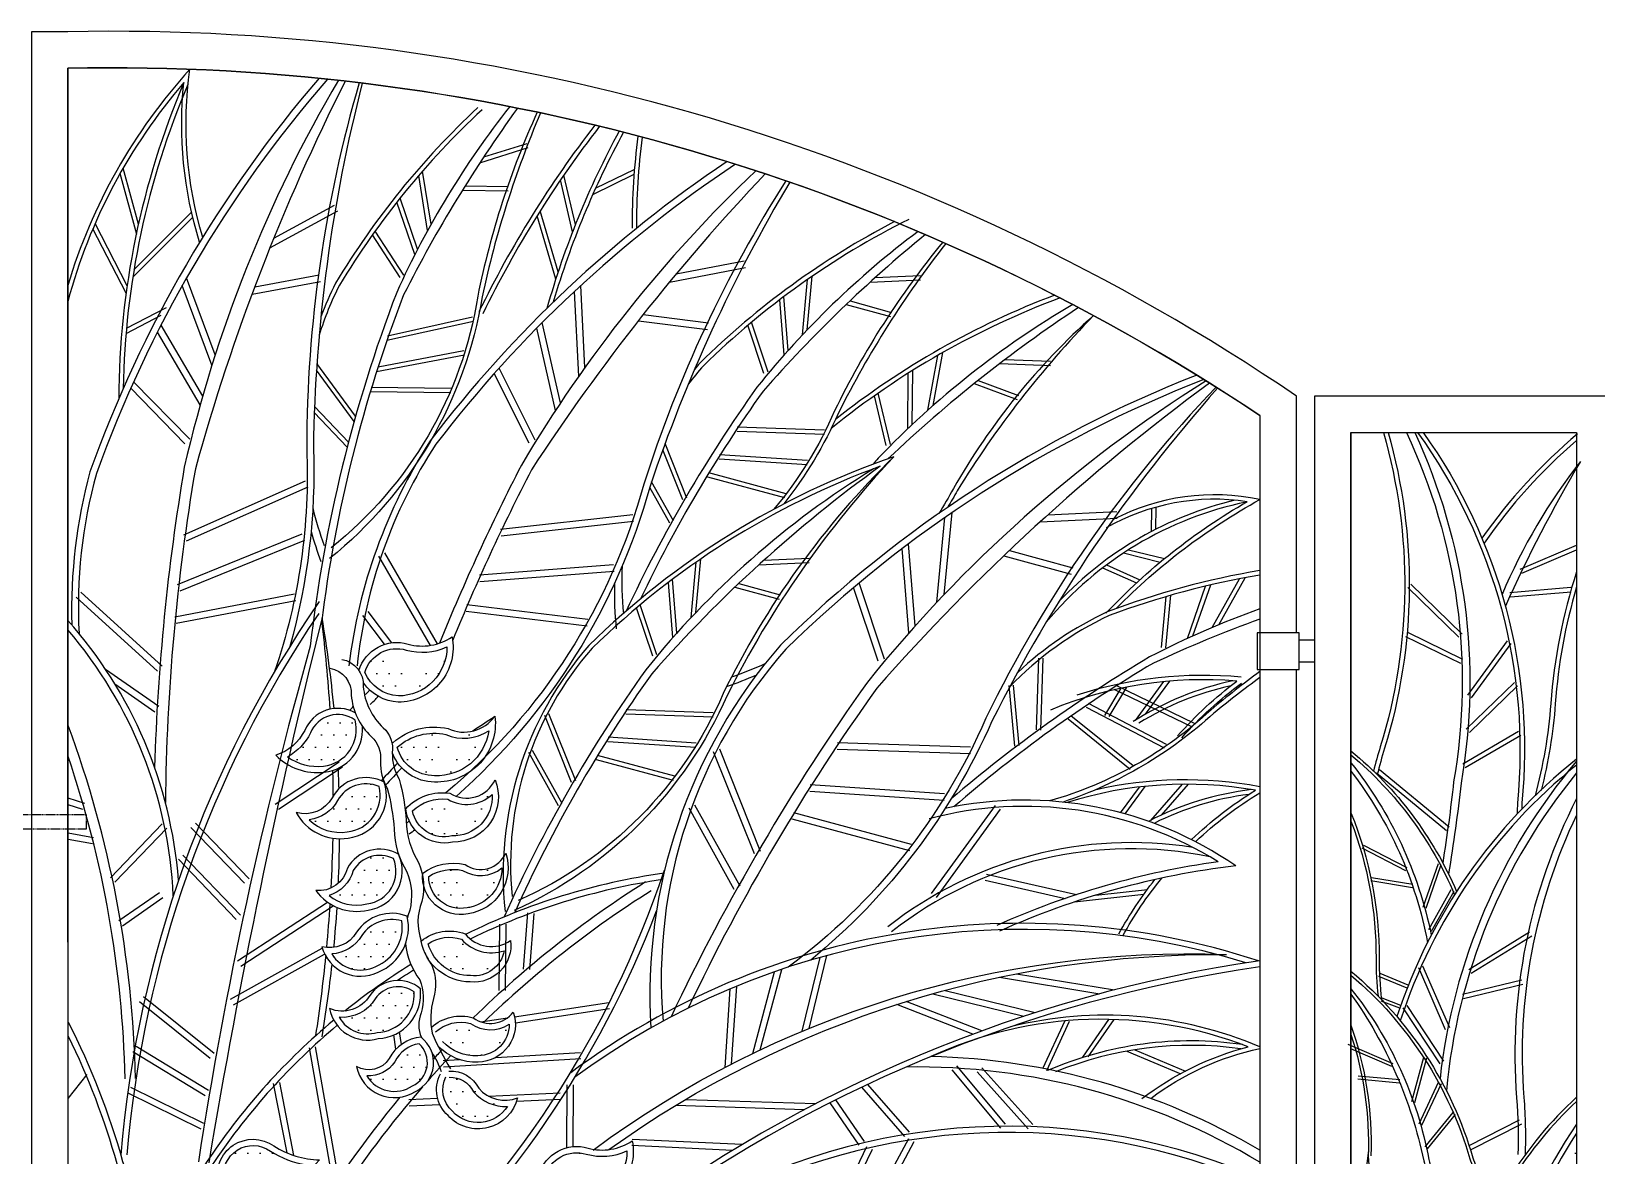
# Model space of a CAD drawing. Extents: x -6708 to 51378, y -17661 to 34250.
# Drawn here: x 29622 to 31771, y -3480 to -1937 of the extents above; entities that cross this region are included whole.
import ezdxf

# ---------------------------------------------------------------- set-up
doc = ezdxf.new("R2010")
doc.units = 0
doc.header["$LTSCALE"] = 5
doc.header["$MEASUREMENT"] = 0
doc.linetypes.add('HIDDEN', pattern=[0.375, 0.25, -0.125])
for name, color, linetype in [('0-BCA', 33, 'CONTINUOUS'), ('0-TEXT', 7, 'CONTINUOUS'), ('1', 1, 'CONTINUOUS'), ('GRILLES', 1, 'CONTINUOUS'), ('LEAF', 2, 'CONTINUOUS'), ('MET', 2, 'CONTINUOUS')]:
    doc.layers.add(name, color=color, linetype=linetype)

msp = doc.modelspace()

# ---------------------------------------------------------------- hatches: boundary and pattern name
at = {"layer": 'LEAF'}
h = msp.add_hatch(dxfattribs=at)
h.set_pattern_fill('DOTS', color=2, scale=270, style=0)
edge = h.paths.add_edge_path()
edge.add_arc((30195.4, -3409), 37.7, 386.612, 456.2999, ccw=False)
edge.add_arc((30272.5, -3355.2), 56.9, 220.3642, 273.1283)
edge.add_arc((30235.4, -3387.3), 47.2, 221.7183, 328.332, ccw=False)
edge.add_arc((30226.1, -3389.3), 39.1, 152.8716, 228.627, ccw=False)
edge = h.paths.add_edge_path()
edge.add_arc((30211.7, -3348.8), 52.1, 435.1151, 491.9317, ccw=False)
edge.add_arc((30252.3, -3258.8), 48.1, 235.5625, 302.4143)
edge.add_arc((30234.9, -3299.5), 43.2, 270.2682, 360.1982, ccw=False)
edge.add_arc((30231.9, -3280.3), 62.5, 208.3927, 272.9511, ccw=False)
edge = h.paths.add_edge_path()
edge.add_arc((30196.2, -3233.2), 53.1, 431.9789, 483.4165, ccw=False)
edge.add_arc((30253.9, -3146.3), 55, 221.42, 288.4408)
edge.add_arc((30229.8, -3190.8), 42.2, 263.7253, 349.548, ccw=False)
edge.add_arc((30224.7, -3172.8), 59.9, 195.5363, 270.5156, ccw=False)
edge = h.paths.add_edge_path()
edge.add_arc((30200.9, -3148.1), 61.2, 437.426, 482.7486, ccw=False)
edge.add_arc((30238.9, -3048.9), 46.5, 237.9256, 309.0668)
edge.add_arc((30212.9, -3084.6), 55.3, 277.7065, 359.5784, ccw=False)
edge.add_arc((30211.5, -3096.7), 43.7, 179.931, 281.6582, ccw=False)
edge = h.paths.add_edge_path()
edge.add_arc((30186.3, -3049.4), 59.2, 442.7355, 493.8052, ccw=False)
edge.add_arc((30219.7, -2946.5), 51.2, 239.6463, 312.9975)
edge.add_arc((30201.2, -2987.4), 53.5, 268.1437, 363.6227, ccw=False)
edge.add_arc((30188.8, -2997.9), 44.3, 191.5359, 283.9449, ccw=False)
edge = h.paths.add_edge_path()
edge.add_arc((30175, -2976.8), 76.7, 437.6054, 491.2856, ccw=False)
edge.add_arc((30216, -2846.2), 60.9, 246.2475, 303.898)
edge.add_arc((30179.1, -2886.9), 71.6, 267.4018, 352.0913, ccw=False)
edge.add_arc((30175.3, -2905.7), 52.7, 194.8205, 270.5657, ccw=False)
edge = h.paths.add_edge_path()
edge.add_arc((30123.6, -2829.4), 45.4, 433.0577, 523.8271, ccw=False)
edge.add_arc((30158.7, -2706.8), 82.2, 254.6195, 294.4263)
edge.add_arc((30126.1, -2782.3), 66.6, 269.9496, 360.5992, ccw=False)
edge.add_arc((30129.5, -2795), 54, 203.833, 266.3218, ccw=False)
edge = h.paths.add_edge_path()
edge.add_arc((30042.9, -2915.2), 40.7, 414.5066, 517.6015)
edge.add_arc((29937.4, -2866.4), 75.6, 298.7529, 333.8366, ccw=False)
edge.add_arc((30015.3, -2872), 73.5, 235.5697, 276.1997)
edge.add_arc((30018, -2895.1), 50.3, 275.9943, 375.0056)
edge = h.paths.add_edge_path()
edge.add_arc((30081.5, -3013.7), 44.3, 425.9868, 511.5726)
edge.add_arc((29997.7, -2967.8), 51.3, 276.7487, 331.0794, ccw=False)
edge.add_arc((30046, -2976.4), 59.8, 225.0754, 279.4395)
edge.add_arc((30050.8, -2985.4), 50.3, 275.7386, 373.9658)
edge = h.paths.add_edge_path()
edge.add_arc((30100.6, -3110.2), 42.5, 423.6275, 509.3773)
edge.add_arc((30016.9, -3075.8), 48.8, 286.5299, 344.9013, ccw=False)
edge.add_arc((30068.6, -3075.6), 60.4, 231.1532, 283.6189)
edge.add_arc((30077.5, -3089.3), 45.3, 276.8291, 382.2533)
edge = h.paths.add_edge_path()
edge.add_arc((30116.9, -3205.2), 49.4, 433.8645, 506.2377)
edge.add_arc((30031.7, -3151.8), 51.2, 273.1097, 329.5246, ccw=False)
edge.add_arc((30073.9, -3178.7), 46.3, 211.515, 296.9073)
edge.add_arc((30073.6, -3166.3), 57.7, 291.6434, 368.5381)
edge = h.paths.add_edge_path()
edge.add_arc((30125.6, -3286.1), 38.2, 414.1995, 505.4013)
edge.add_arc((30048.9, -3237.2), 52.8, 265.6524, 328.9847, ccw=False)
edge.add_arc((30083.8, -3268.2), 44.5, 209.1727, 287.0363)
edge.add_arc((30095, -3257.7), 53, 272.0389, 362.8121)
edge = h.paths.add_edge_path()
edge.add_arc((30161.3, -3370.6), 44.9, 458.635, 513.9482)
edge.add_arc((30085.4, -3328.3), 42.1, 266.2272, 327.5952, ccw=False)
edge.add_arc((30120.5, -3347.3), 44.4, 211.3183, 303.733)
edge.add_arc((30130.5, -3352), 35.4, 294.6098, 406.9385)
h = msp.add_hatch(dxfattribs=at)
h.set_pattern_fill('DOTS', color=2, scale=270, style=0)
edge = h.paths.add_edge_path()
edge.add_arc((29926.5, -3506.3), 40.5, 53.8953, 190.5436, ccw=False)
edge.add_arc((30021.2, -3362), 132.2, 237.5778, 260.5634)
edge.add_arc((29904.2, -3391.1), 139.1, 276.0003, 313.2797, ccw=False)
edge.add_arc((29921, -3484.5), 45, 220.3688, 267.0518, ccw=False)
edge = h.paths.add_edge_path()
edge.add_arc((29955.1, -3613), 37.2, 403.1749, 517.2066, ccw=False)
edge.add_arc((30033.9, -3485.9), 114, 243.0519, 273.8288)
edge.add_arc((29971.7, -3567.2), 77, 261.6878, 335.0862, ccw=False)
edge.add_arc((29973.3, -3591.9), 53, 187.1713, 256.0957, ccw=False)
edge = h.paths.add_edge_path()
edge.add_arc((29976.6, -3726.9), 36, 423.4248, 508.4833, ccw=False)
edge.add_arc((30025.9, -3635.5), 67.9, 240.683, 296.8199)
edge.add_arc((29993.3, -3678.8), 65.6, 262.8804, 344.6489, ccw=False)
edge.add_arc((29982.9, -3706.8), 37.1, 182.014, 273.4981, ccw=False)
edge = h.paths.add_edge_path()
edge.add_arc((29990, -3821), 37.2, 410.9417, 506.4228, ccw=False)
edge.add_arc((30058.5, -3709.7), 93.9, 241.3063, 276.7007)
edge.add_arc((30012.2, -3782), 61, 254.3449, 339.8674, ccw=False)
edge.add_arc((30008, -3792.6), 49.6, 189.0064, 255.7128, ccw=False)
edge = h.paths.add_edge_path()
edge.add_arc((30000.8, -3925.2), 26, 391.6944, 518.7938, ccw=False)
edge.add_arc((30066.3, -3886.6), 50, 209.9539, 288.287)
edge.add_arc((30036.4, -3919.3), 47.9, 243.2441, 342.116, ccw=False)
edge.add_arc((30033.6, -3907.6), 57.6, 188.1268, 250.9374, ccw=False)
edge = h.paths.add_edge_path()
edge.add_arc((30005.2, -4034.1), 26.3, 394.7628, 492.7768, ccw=False)
edge.add_arc((30059.3, -3993.4), 41.4, 218.2828, 292.3511)
edge.add_arc((30042.6, -4029.2), 32.5, 245.8707, 355.6218, ccw=False)
edge.add_arc((30041.5, -4005.2), 55.1, 189.9909, 257.211, ccw=False)
edge = h.paths.add_edge_path()
edge.add_arc((30010.9, -4141.8), 28.3, 386.1456, 493.9812, ccw=False)
edge.add_arc((30065.1, -4099.8), 41.3, 225.6729, 278.075)
edge.add_arc((30037.4, -4127.1), 36.2, 261.6893, 337.9388, ccw=False)
edge.add_arc((30037.1, -4117.2), 46, 185.3549, 263.8417, ccw=False)
edge = h.paths.add_edge_path()
edge.add_arc((29964.1, -4211.9), 34.9, 431.5768, 520.3033)
edge.add_arc((29893.1, -4169.2), 49.1, 275.7529, 320.8708, ccw=False)
edge.add_arc((29927.2, -4199.6), 34.5, 212.2523, 298.1657)
edge.add_arc((29915.4, -4177.3), 59.8, 298.0731, 358.5435)
edge = h.paths.add_edge_path()
edge.add_arc((29962.2, -4108.1), 33.7, 437.867, 516.4098)
edge.add_arc((29881.7, -4080.1), 51.7, 289.1803, 343.7899, ccw=False)
edge.add_arc((29924.1, -4111.6), 30.8, 214.3541, 330.787)
edge.add_arc((29895.9, -4078), 73.5, 318.5729, 362.2749)
edge = h.paths.add_edge_path()
edge.add_arc((29950.7, -4022.6), 52.1, 444.292, 511.3415)
edge.add_arc((29825.2, -3966), 85.9, 302.3873, 338.3712, ccw=False)
edge.add_arc((29896.5, -4019.8), 31.5, 216.6058, 298.1262)
edge.add_arc((29891.4, -3984.7), 65.9, 287.5358, 372.1232)
edge = h.paths.add_edge_path()
edge.add_arc((29938.2, -3900.4), 35, 440.198, 520.4093)
edge.add_arc((29837.4, -3868.6), 70.7, 284.6699, 343.5005, ccw=False)
edge.add_arc((29886.7, -3916.7), 37.5, 212.9125, 304.51)
edge.add_arc((29882.6, -3887.4), 65.2, 292.9115, 379.2699)
edge = h.paths.add_edge_path()
edge.add_arc((29920.2, -3800.3), 37, 441.1666, 534.8095)
edge.add_arc((29795.1, -3770.9), 92, 302.039, 343.5829, ccw=False)
edge.add_arc((29865.8, -3798.3), 55.2, 246.6656, 293.4272)
edge.add_arc((29859.8, -3785.3), 69.5, 293.6978, 378.0338)
edge = h.paths.add_edge_path()
edge.add_arc((29890.2, -3696.1), 37.5, 431.4014, 531.2686)
edge.add_arc((29796.6, -3689.5), 56.5, 299.7351, 359.1111, ccw=False)
edge.add_arc((29852, -3677.7), 66.8, 245.8155, 275.6657)
edge.add_arc((29836.1, -3679.3), 68.6, 289.1317, 375.8481)
edge = h.paths.add_edge_path()
edge.add_arc((29864.8, -3639.7), 68.9, 440.7215, 480.5242)
edge.add_arc((29918.9, -3670.1), 126.4, 494.7962, 518.931)
edge.add_arc((29825.4, -3576.6), 53.9, 242.9832, 296.3684)
edge.add_arc((29834.5, -3584.3), 43.3, 290.0811, 376.8318)
h = msp.add_hatch(dxfattribs=at)
h.set_pattern_fill('DOTS', color=2, scale=270, style=0)
edge = h.paths.add_edge_path()
edge.add_arc((30458.9, -4040.5), 52.1, 435.1151, 491.5516, ccw=False)
edge.add_arc((30499.5, -3950.4), 48.1, 235.5625, 302.4143)
edge.add_arc((30482.1, -3991.2), 43.2, 270.2682, 360.1982, ccw=False)
edge.add_arc((30478.9, -3972.9), 61.6, 207.6486, 273.133, ccw=False)
edge = h.paths.add_edge_path()
edge.add_arc((30443.4, -3924.9), 53.1, 431.9789, 483.4165, ccw=False)
edge.add_arc((30501, -3838), 55, 221.42, 288.4408)
edge.add_arc((30477, -3882.5), 42.2, 263.7253, 349.548, ccw=False)
edge.add_arc((30471.8, -3864.5), 59.9, 195.5363, 270.5156, ccw=False)
edge = h.paths.add_edge_path()
edge.add_arc((30448, -3839.8), 61.2, 437.426, 482.7486, ccw=False)
edge.add_arc((30486, -3740.6), 46.5, 237.9256, 309.0668)
edge.add_arc((30460, -3776.3), 55.3, 277.7065, 359.5784, ccw=False)
edge.add_arc((30458.6, -3788.3), 43.7, 179.931, 281.6582, ccw=False)
edge = h.paths.add_edge_path()
edge.add_arc((30433.5, -3741.1), 59.2, 442.7355, 493.8052, ccw=False)
edge.add_arc((30466.8, -3638.2), 51.2, 239.6463, 312.9975)
edge.add_arc((30448.3, -3679), 53.5, 268.1437, 363.6227, ccw=False)
edge.add_arc((30435.9, -3689.5), 44.3, 191.5359, 283.9449, ccw=False)
edge = h.paths.add_edge_path()
edge.add_arc((30422.1, -3668.5), 76.7, 437.6054, 491.2856, ccw=False)
edge.add_arc((30463.1, -3537.8), 60.9, 246.2475, 303.898)
edge.add_arc((30426.2, -3578.6), 71.6, 267.4018, 352.0913, ccw=False)
edge.add_arc((30422.4, -3597.4), 52.7, 194.8205, 270.5657, ccw=False)
edge = h.paths.add_edge_path()
edge.add_arc((30370.8, -3521.1), 45.4, 433.0577, 523.8271, ccw=False)
edge.add_arc((30405.8, -3398.4), 82.2, 254.6195, 294.4263)
edge.add_arc((30373.2, -3474), 66.6, 269.9496, 360.5992, ccw=False)
edge.add_arc((30376.6, -3486.6), 54, 203.833, 266.3218, ccw=False)
edge = h.paths.add_edge_path()
edge.add_arc((30290.1, -3606.9), 40.7, 414.5066, 517.6015)
edge.add_arc((30184.6, -3558), 75.6, 298.7529, 333.8366, ccw=False)
edge.add_arc((30262.5, -3563.7), 73.5, 235.5697, 276.1997)
edge.add_arc((30265.1, -3586.7), 50.3, 275.9943, 375.0056)
edge = h.paths.add_edge_path()
edge.add_arc((30328.7, -3705.4), 44.3, 425.9868, 511.5726)
edge.add_arc((30244.8, -3659.5), 51.3, 276.7487, 331.0794, ccw=False)
edge.add_arc((30293.1, -3668.1), 59.8, 225.0754, 279.4395)
edge.add_arc((30297.9, -3677.1), 50.3, 275.7386, 373.9658)
edge = h.paths.add_edge_path()
edge.add_arc((30347.7, -3801.8), 42.5, 423.6275, 509.3773)
edge.add_arc((30264, -3767.5), 48.8, 286.5299, 344.9013, ccw=False)
edge.add_arc((30315.8, -3767.2), 60.4, 231.1532, 283.6189)
edge.add_arc((30324.6, -3780.9), 45.3, 276.8291, 382.2533)
edge = h.paths.add_edge_path()
edge.add_arc((30364.1, -3896.9), 49.4, 433.8645, 506.2377)
edge.add_arc((30278.8, -3843.4), 51.2, 273.1097, 329.5246, ccw=False)
edge.add_arc((30321.1, -3870.4), 46.3, 211.515, 296.9073)
edge.add_arc((30320.7, -3857.9), 57.7, 291.6434, 368.5381)
edge = h.paths.add_edge_path()
edge.add_arc((30372.8, -3977.8), 38.2, 414.1995, 505.4013)
edge.add_arc((30296.1, -3928.9), 52.8, 265.6524, 328.9847, ccw=False)
edge.add_arc((30331, -3959.8), 44.5, 209.1727, 287.0363)
edge.add_arc((30342.1, -3949.4), 53, 272.0389, 362.8121)
edge = h.paths.add_edge_path()
edge.add_arc((30408.5, -4062.3), 44.9, 458.635, 513.9482)
edge.add_arc((30332.6, -4020), 42.1, 266.2272, 327.5952, ccw=False)
edge.add_arc((30367.7, -4038.9), 44.4, 211.3183, 303.733)
edge.add_arc((30377.6, -4043.7), 35.4, 294.6098, 406.9385)
edge = h.paths.add_edge_path()
edge.add_arc((30444.8, -4098.6), 34.7, 385.2536, 452.8945, ccw=False)
edge.add_arc((30519.6, -4046.9), 56.9, 220.3642, 273.1283)
edge.add_arc((30482.6, -4079), 47.2, 221.7183, 328.332, ccw=False)
edge.add_arc((30473.2, -4081), 39.1, 152.8716, 228.627, ccw=False)
at = {"layer": 'MET'}
h = msp.add_hatch(dxfattribs=at)
h.set_pattern_fill('DOTS', color=1, scale=270, style=0)
h.paths.add_polyline_path([(31743.4, -3449), (31743.4, -3497.2), (31706.5, -3512.8, -0.033549)])

# ---------------------------------------------------------------- linework, layer by layer
at = {"layer": '0-BCA', "color": 3}
for p, q in [((29622.2, -1937.4), (29622.2, -4437.4)), ((29672.2, -1937.4), (29622.2, -1937.4)), ((29672.2, -1987.5), (29672.2, -4387.4)), ((31383.7, -2437.4), (31383.7, -4437.4)), ((31433.7, -2437.4), (31383.7, -2437.4)), ((31433.7, -2437.4), (31383.7, -2437.4)), ((31383.7, -2437.4), (31383.7, -4437.4)), ((31793.4, -2437.4), (31433.7, -2437.4)), ((31433.7, -2487.4), (31433.7, -4387.4)), ((31433.7, -2487.4), (31433.7, -4387.4)), ((31743.4, -2487.4, 0), (31743.4, -4387.4, 0)), ((31308.7, -2812.4), (31308.7, -3512.1)), ((31358.7, -3512.1), (31358.7, -2812.4))]:
    msp.add_line(p, q, dxfattribs=at)
at = {"layer": '0-BCA', "color": 1}
for p, q in [((31383.7, -2772.4), (31362.7, -2772.4)), ((31383.7, -2802.4), (31362.7, -2802.4))]:
    msp.add_line(p, q, dxfattribs=at)
at = {"layer": '0-BCA', "color": 3}
for points in [[(31358.7, -2762.4), (31358.7, -2437.4, 0.155566), (29672.2, -1937.4, 0.155566)], [(31308.7, -2464.1), (31308.7, -4386.9), (29672.7, -4386.9), (29672.2, -1987.5, -0.153284), (31308.7, -2464.1, -3.305213)]]:
    msp.add_lwpolyline(points, format="xyb", dxfattribs=at)
msp.add_lwpolyline([(31433.7, -2487.4), (31743.4, -2487.4), (31743.4, -4387.4), (31433.7, -4387.4)], close=True, dxfattribs=at)
at = {"layer": '0-BCA', "color": 1}
msp.add_lwpolyline([(31362.7, -2812.4), (31362.7, -2762.4), (31304.7, -2762.4), (31304.7, -2812.4)], close=True, dxfattribs=at)
at = {"layer": '0-BCA', "color": 3}
msp.add_arc((29731.3, -4832.2), 2845.3, 56.3334, 91.1921, dxfattribs=at)
at = {"layer": '0-TEXT', "color": 1}
msp.add_line((31383.7, -2772.4), (31383.7, -2802.4), dxfattribs=at)
at = {"layer": '1'}
for p, q in [((30238, -2117.1, 0), (30304.3, -2096.5, 0)), ((30243.2, -2109.2, 0), (30302.6, -2090.8, 0)), ((29769.2, -2201.6), (29748.1, -2124.7)), ((30396.7, -2152.2), (30450.5, -2125.9)), ((29766.8, -2215.7), (29743.9, -2132.1)), ((30166.1, -2210.2, 0), (30154, -2134.8, 0)), ((30170.9, -2201.7, 0), (30159.1, -2128.8, 0)), ((30217.7, -2148.8, 0), (30276.8, -2149.7, 0)), ((30365.2, -2211.9), (30348.6, -2140.8)), ((30369, -2202), (30353.2, -2134.1)), ((30392.9, -2160.8), (30449.9, -2132.9)), ((30152.5, -2235.8, 0), (30128.3, -2165.8, 0)), ((30214, -2154.7, 0), (30276.7, -2155.7, 0)), ((29763.1, -2264), (29842.1, -2185.1)), ((29949.6, -2234, 0), (30042.7, -2183.2, 0)), ((29955, -2220.6, 0), (30038.3, -2175.2, 0)), ((30148.7, -2243.2, 0), (30123.9, -2171.3, 0)), ((30342, -2277.1), (30316.4, -2190)), ((30345.3, -2267.1), (30320.7, -2183.2)), ((29752.2, -2296.4), (29706.7, -2207.7)), ((29753.7, -2286.1), (29709.8, -2200.6)), ((29761.5, -2274.1), (29843.7, -2192)), ((30133.4, -2271.6, 0), (30094.1, -2210.9, 0)), ((30128.3, -2274.8, 0), (30090.4, -2216.1, 0)), ((30507.4, -2269.8, 0), (30600.5, -2251.8, 0)), ((29874.6, -2380.9, 0), (29835.2, -2275.3, 0)), ((29928.8, -2287.5, 0), (30017.5, -2271.1, 0)), ((30498.2, -2280.9, 0), (30602.3, -2260.8, 0)), ((30680.6, -2353.5, 0), (30687.8, -2277.3, 0)), ((30687.3, -2346.4, 0), (30694.2, -2272.9, 0)), ((30780.5, -2274.9, 0), (30842.6, -2271.9, 0)), ((29870.1, -2395, 0), (29829.3, -2285.7, 0)), ((29925.1, -2297.5, 0), (30019.2, -2280.1, 0)), ((30373.6, -2410.2, 0), (30367.8, -2293.7, 0)), ((30382.2, -2398.1, 0), (30376.6, -2285.5, 0)), ((30773.5, -2281.3, 0), (30842.9, -2277.9, 0)), ((29752.8, -2344.3), (29807.6, -2316)), ((30655.5, -2381, 0), (30649.5, -2305.2, 0)), ((30661.1, -2374.8, 0), (30655.1, -2300.9, 0)), ((30740.9, -2311.7, 0), (30801.4, -2328.3, 0)), ((30746, -2306.8, 0), (30803, -2322.5, 0)), ((29752.2, -2351.4), (29800.5, -2326.4)), ((29857.4, -2437.3, 0), (29800.2, -2339.9, 0)), ((30110.4, -2360.9, 0), (30229.3, -2334.4, 0)), ((30111.2, -2354.6, 0), (30228, -2328.6, 0)), ((30348.6, -2446.7, 0), (30323.6, -2336.4, 0)), ((30455.5, -2334, 0), (30550.5, -2345.9, 0)), ((30462.1, -2325.6, 0), (30551.6, -2336.8, 0)), ((30627.9, -2406.5, 0), (30605.8, -2340.2, 0)), ((30633.6, -2404.6, 0), (30610.8, -2336.1, 0)), ((29854, -2449.5, 0), (29795.2, -2349.6, 0)), ((30341.6, -2457.2, 0), (30316, -2344.1, 0)), ((30096.1, -2403.7, 0), (30216.9, -2380.9, 0)), ((30098.2, -2397.2, 0), (30215.8, -2375, 0)), ((30852.9, -2456.7), (30866.6, -2381.5)), ((30860.2, -2450.3), (30873.4, -2377.6)), ((30065.3, -2472.1, 0), (30013.6, -2401.9, 0)), ((30067.3, -2464.8, 0), (30014.2, -2392.6, 0)), ((30305.4, -2501.9, 0), (30257.7, -2406.5, 0)), ((30313.6, -2497.8, 0), (30264.2, -2399.1, 0)), ((30825.5, -2482), (30826, -2406)), ((30831.5, -2476.3), (30832, -2402.2)), ((30951.6, -2392.8), (31021, -2395.4)), ((30959.2, -2387.1), (31021.3, -2389.4)), ((29833, -2503, 0), (29758.6, -2426.7, 0)), ((29839.6, -2496.7, 0), (29762.6, -2417.7, 0)), ((30088.7, -2425.3, 0), (30198.3, -2426.5, 0)), ((30916.5, -2420.3), (30975.3, -2442)), ((30922, -2415.9), (30977.4, -2436.4)), ((30087.5, -2431.3, 0), (30198.2, -2432.5, 0)), ((30795.8, -2505.1), (30779.5, -2437.1)), ((30801.6, -2503.7), (30784.8, -2433.4)), ((30055.8, -2507.4, 0), (30010.6, -2460, 0)), ((30057.6, -2500.5, 0), (30011, -2451.6, 0)), ((30591.1, -2485.5, 0), (30710.8, -2489.5, 0)), ((30591.3, -2479.5, 0), (30711, -2483.5, 0)), ((30516.6, -2579.6, 0), (30489.1, -2511, 0)), ((30522.2, -2577.4, 0), (30492.2, -2502.6, 0)), ((30566.4, -2523.4, 0), (30687.1, -2531.4, 0)), ((30566.8, -2517.4, 0), (30687.5, -2525.4, 0)), ((29831.3, -2627.6, 0), (29998.4, -2553.5, 0)), ((30503.7, -2608.8, 0), (30473.7, -2555, 0)), ((30550.3, -2548.1, 0), (30656.1, -2576.6, 0)), ((30551.9, -2542.4, 0), (30657.7, -2570.9, 0)), ((29835.1, -2636, 0), (30002.1, -2561.8, 0)), ((30498.5, -2611.7, 0), (30471.2, -2562.8, 0)), ((30875.4, -2709.5, 0), (30886, -2597.3, 0)), ((31017.7, -2600.4, 0), (31112.4, -2595.8, 0)), ((30266, -2620, 0), (30447.7, -2600.1, 0)), ((30267, -2629.1, 0), (30448.7, -2609.2, 0)), ((30865.2, -2720.3, 0), (30876.1, -2604.1, 0)), ((31007, -2610.1, 0), (31112.9, -2605, 0)), ((29823, -2696, 0), (29994.1, -2626.6, 0)), ((29826.4, -2704.5, 0), (29997.5, -2635.1, 0)), ((30835.3, -2752.9, 0), (30826.3, -2640.2, 0)), ((31665.8, -2674.7, 0), (31743.4, -2641.8, 0)), ((30170.2, -2779.5, 0), (30099.4, -2657, 0)), ((30179.6, -2777.4, 0), (30107.3, -2652.4, 0)), ((30534.5, -2734.2, 0), (30541.4, -2660.7, 0)), ((30627.7, -2662.8, 0), (30689.8, -2659.8, 0)), ((30826.9, -2762.3, 0), (30817.6, -2646.7, 0)), ((30957.2, -2656.5, 0), (31049.5, -2681.9, 0)), ((30964.9, -2649.2, 0), (31051.9, -2673.1, 0)), ((31668.2, -2680.4, 0), (31743.4, -2648.6, 0)), ((30237.2, -2682.7, 0), (30421.4, -2668.5, 0)), ((30237.9, -2691.8, 0), (30422.1, -2677.6, 0)), ((30527.8, -2741.3, 0), (30535, -2665.2, 0)), ((30620.7, -2669.1, 0), (30690.1, -2665.8, 0)), ((29801.6, -2808.1, 0), (29690, -2706.7, 0)), ((30502.7, -2768.8, 0), (30496.7, -2693.1, 0)), ((30508.3, -2762.6, 0), (30502.3, -2688.8, 0)), ((30588.1, -2699.5, 0), (30648.6, -2716.1, 0)), ((30593.2, -2694.7, 0), (30650.1, -2710.3, 0)), ((30784.7, -2801.3, 0), (30751, -2700.1, 0)), ((30793.4, -2798.4, 0), (30758.5, -2693.8, 0)), ((31209.2, -2769.9, 0), (31234.2, -2698.2, 0)), ((31216.7, -2766.5, 0), (31241.1, -2696.6, 0)), ((31243.3, -2754.9, 0), (31280.5, -2688.2, 0)), ((31252.2, -2751.1, 0), (31288.2, -2686.7, 0)), ((31581.7, -2768.4), (31511.5, -2700)), ((31586.1, -2763.9), (31515.8, -2695.6)), ((31651.9, -2706.9, 0), (31735.6, -2699.8, 0)), ((31652.5, -2713.1, 0), (31736.1, -2706, 0)), ((29795.5, -2814.9, 0), (29683.8, -2713.4, 0)), ((29819.1, -2740.2, 0), (29983.3, -2708.9, 0)), ((29820.8, -2749.2, 0), (29985.1, -2717.9, 0)), ((30220.1, -2723.6, 0), (30386.1, -2743.7, 0)), ((30475.1, -2794.4, 0), (30453, -2728.1, 0)), ((30480.8, -2792.5, 0), (30458, -2723.9, 0)), ((31173.6, -2782.2, 0), (31180.2, -2712.6, 0)), ((31179.6, -2782.7, 0), (31186.4, -2710.8, 0)), ((30107.2, -2778, 0), (30077.1, -2738.6, 0)), ((30117.1, -2775.9, 0), (30084.4, -2733.1, 0)), ((30219, -2732.7, 0), (30385, -2752.8, 0)), ((31584.6, -2804.6), (31509.2, -2767.6)), ((31587.3, -2799), (31511.9, -2762)), ((31594, -2847.9), (31648.4, -2773.3)), ((31599, -2851.5), (31653.4, -2777)), ((29797.2, -2863.6, 0), (29724, -2812.4, 0)), ((31001.9, -2895.6, 0), (31005.2, -2796.9, 0)), ((31007.9, -2895.8, 0), (31011.2, -2797.1, 0)), ((29791.9, -2871.1, 0), (29736.9, -2832.6, 0)), ((30972.3, -2917.7, 0), (30964.6, -2834.5, 0)), ((30978.3, -2917.1, 0), (30970.5, -2833.9, 0)), ((31110.7, -2834.1, 0), (31218.5, -2886.1, 0)), ((31137.8, -2882.7), (31176.9, -2829.2)), ((31151.7, -2873.8), (31184.8, -2828.5)), ((31591.8, -2894.5), (31658.1, -2830.6)), ((31596.2, -2899), (31662.4, -2835.1)), ((31095.6, -2875.7), (31118.1, -2838.3)), ((31101.9, -2876.9), (31126.1, -2836.7)), ((31108.1, -2839.5, 0), (31215.9, -2891.5, 0)), ((30363.8, -2967.5, 0), (30327, -2875.8, 0)), ((30369.4, -2965.3, 0), (30332.6, -2873.5, 0)), ((30438.3, -2873.3, 0), (30558, -2877.4, 0)), ((30438.5, -2867.3, 0), (30558.2, -2871.4, 0)), ((31049.2, -2875.7, 0), (31134.5, -2944.5, 0)), ((31070.2, -2864.3, 0), (31177.4, -2920.3, 0)), ((31073, -2858.9, 0), (31180.2, -2915, 0)), ((31045.4, -2880.4, 0), (31130.7, -2949.2, 0)), ((31587, -2942), (31663.8, -2897.4)), ((30413.6, -2911.2, 0), (30534.3, -2919.2, 0)), ((30414, -2905.2, 0), (30534.7, -2913.3, 0)), ((30623.3, -3062.2, 0), (30567.1, -2922.1, 0)), ((30728.5, -2921.8, 0), (30911.2, -2928, 0)), ((30728.8, -2912.7, 0), (30911.5, -2918.8, 0)), ((31590.2, -2947.3), (31666.9, -2902.8)), ((29956.7, -2997.2), (30044.8, -2939.1)), ((30345.7, -2999.6, 0), (30305, -2926.6, 0)), ((30350.9, -2996.7, 0), (30310.2, -2923.7, 0)), ((30397.5, -2936, 0), (30503.3, -2964.5, 0)), ((30399.1, -2930.2, 0), (30504.9, -2958.7, 0)), ((30614.8, -3065.6, 0), (30558.6, -2925.5, 0)), ((29961.4, -3004.3), (30049.5, -2946.2)), ((31564.6, -3033.8), (31468.9, -2954.9)), ((31568.5, -3029), (31472.9, -2950.1)), ((30690.8, -2979.7, 0), (30875.1, -2991.9, 0)), ((30691.5, -2970.6, 0), (30875.7, -2982.8, 0)), ((31117.5, -3009.2), (31143.2, -2973.9)), ((31123.6, -3010.9), (31151.3, -2973)), ((31158.8, -3019.9), (31202.5, -2970.1)), ((31173.4, -3012.3), (31210.5, -2970.1)), ((29695.5, -2996.6), (29672.7, -2989.1)), ((29692.8, -3004.7), (29672.7, -2998.1)), ((30587.1, -3114.5, 0), (30525, -3003.1, 0)), ((30595.1, -3110.1, 0), (30533, -2998.7, 0)), ((30857.9, -3120.2), (30945.7, -2999.2)), ((30864.8, -3125.3), (30952.6, -3004.2)), ((29730.7, -3098.6), (29801.8, -3024.3)), ((29914.8, -3105.7), (29841.2, -3029.3)), ((29921, -3099.7), (29847.4, -3023.4)), ((30666.2, -3017.5, 0), (30827.7, -3061, 0)), ((30668.6, -3008.7, 0), (30830.1, -3052.2, 0)), ((29707.5, -3043.4), (29672.7, -3037.2)), ((29706, -3051.8), (29672.7, -3045.9)), ((29736.9, -3104.5), (29808, -3030.2)), ((29909.4, -3149.7), (29830.2, -3067.2)), ((31508.9, -3088.8), (31449.2, -3057.9)), ((31510.9, -3085), (31451.2, -3054.1)), ((29903.2, -3155.6), (29824.1, -3073.1)), ((30933.5, -3093.3), (31057.1, -3121.4)), ((31532.8, -3138.6), (31553.7, -3078.8)), ((31536.8, -3140), (31557.7, -3080.2)), ((30931.6, -3101.7), (31041.5, -3126.7)), ((31083.3, -3122.1), (31154.3, -3114.3)), ((31518, -3112), (31461.1, -3102.7)), ((31518.7, -3107.8), (31461.8, -3098.5)), ((31540.7, -3169.6), (31571.4, -3114.5)), ((29742.5, -3157.2), (29797.9, -3118.6)), ((29747.4, -3164.2), (29802.8, -3125.6)), ((29905.2, -3212.5), (30028.7, -3131.8)), ((29909.9, -3219.7), (30036.7, -3136.7)), ((31054.2, -3131.4), (31149.5, -3120.8)), ((31544.4, -3171.7), (31575.2, -3116.6)), ((30297.9, -3223.7), (30303.8, -3146.6)), ((30306.4, -3224.4), (30312.3, -3147.3)), ((30264.6, -3253.2), (30265.3, -3162.1)), ((30273.2, -3253.2), (30273.8, -3162.2)), ((31595.4, -3224.2), (31678.8, -3172.8)), ((31598.7, -3229.5), (31682.1, -3178.1)), ((29895.4, -3265.1), (30021.6, -3195.1)), ((29899.5, -3272.6), (30024.8, -3203.1)), ((30680.2, -3309.1), (30704.9, -3207.8)), ((30690, -3305.1), (30714.3, -3205.2)), ((31563.6, -3306.9), (31526.8, -3222.2)), ((31569.3, -3304.4), (31532.5, -3219.8)), ((30612.7, -3339.5), (30642.5, -3227.4)), ((30622.8, -3334.6), (30652.2, -3224.1)), ((30951.1, -3234.9), (31088.7, -3257.5)), ((30974.7, -3230.1), (31109.1, -3252.2)), ((31510.8, -3249.9), (31472, -3233.7)), ((31512.4, -3246), (31473.6, -3229.8)), ((31586.6, -3258.1), (31668.2, -3238.5)), ((31588, -3264.2), (31669.6, -3244.5)), ((29873.1, -3339.7), (29776.1, -3261.8)), ((30574.4, -3358.7), (30581.7, -3250.8)), ((30583.3, -3354.1), (30590.5, -3247.1)), ((30859.6, -3257.5), (30984.6, -3288.5)), ((30876.4, -3252.9), (31000, -3283.5)), ((31502, -3273.5), (31476.4, -3263.8)), ((29867.8, -3346.3), (29770.7, -3268.5)), ((30285.6, -3289.1), (30414.7, -3269.5)), ((30286.6, -3297.6), (30416, -3278)), ((30914.6, -3313), (30810.2, -3272.4)), ((30926.8, -3308.5), (30823.2, -3268.3)), ((31500.6, -3277.5), (31474.9, -3267.8)), ((31556.1, -3353.7), (31505.4, -3277)), ((31561.3, -3350.3), (31510.6, -3273.6)), ((30239.4, -3296.1), (30275.8, -3290.6)), ((31010.8, -3360.1), (31041.2, -3294.5)), ((31016.1, -3363), (31047.5, -3295.3)), ((31065.8, -3344.7), (31101.4, -3293)), ((31073.1, -3344.3), (31108.6, -3293.1)), ((29865.2, -3390.5), (29765.9, -3330)), ((30044.7, -3515.8), (30012.2, -3330.2)), ((30122.7, -3333.6), (30119.8, -3314.1)), ((30130.4, -3327), (30127.8, -3309.8)), ((31491.6, -3353.7), (31429.9, -3327)), ((29860.8, -3397.8), (29761.5, -3337.3)), ((30036.3, -3517.3), (30003.8, -3331.7)), ((30187.3, -3349.3), (30210.1, -3348)), ((30187.8, -3357.9), (30376.4, -3346.6)), ((30259.6, -3345), (30375.9, -3338.1)), ((31125.9, -3336.3), (31199.9, -3367.4)), ((31137, -3334.4), (31206.6, -3363.7)), ((31489.9, -3357.6), (31433.7, -3333.2)), ((31517.1, -3405.6), (31533.9, -3344.6)), ((31521.2, -3406.8), (31538, -3345.7)), ((29672.7, -3401.5), (29699, -3368.5)), ((30885.6, -3362.2), (30952.6, -3442.1)), ((30892.2, -3356.7), (30959.1, -3436.6)), ((30990.5, -3442.8), (30920.4, -3364.9)), ((30996.8, -3437), (30926.8, -3359.2)), ((31500.9, -3375.9), (31443.6, -3370.5)), ((29855.2, -3443.4), (29755.1, -3393.8)), ((29859, -3435.7), (29758.9, -3386.1)), ((29973.3, -3476), (29954.8, -3380.8)), ((29982.7, -3479.5), (29963.2, -3379.2)), ((30249.8, -3398), (30348.1, -3393.7)), ((30357.2, -3467.9), (30357.8, -3382.5)), ((30365.8, -3468), (30366.3, -3382.6)), ((30761.9, -3385.9), (30820.9, -3453.3)), ((30769.9, -3382.1), (30827.3, -3447.6)), ((31500.5, -3380.1), (31443.2, -3374.8)), ((31527.1, -3436.1), (31554, -3379)), ((31530.9, -3437.9), (31557.9, -3380.8)), ((30140.4, -3402.8), (30179.9, -3401)), ((30140.8, -3411.3), (30182.9, -3409.5)), ((30288.3, -3404.8), (30348.5, -3402.2)), ((30507.1, -3410.6), (30683.7, -3416.5)), ((30520.7, -3402.5), (30699.1, -3408.4)), ((30718.5, -3407.2), (30758.2, -3465.3)), ((30726.2, -3403.3), (30765.2, -3460.5)), ((31535.5, -3467.7), (31573.9, -3420.4)), ((31538.8, -3470.4), (31577.2, -3423.1)), ((31595.7, -3465.9), (31665.2, -3430.6)), ((31597.6, -3471.9), (31668.1, -3436.1)), ((30598, -3464.6), (30447.1, -3457.5)), ((30763.2, -3574.2), (30826.6, -3456.1)), ((30584.8, -3472.6), (30446.7, -3466)), ((30702.2, -3605.5), (30769.2, -3467.2)), ((30709.9, -3609.2), (30776.9, -3470.9)), ((30770.8, -3578.3), (30834.1, -3460.2))]:
    msp.add_line(p, q, dxfattribs=at)
at = {"layer": '1', "color": 1}
for p, q in [((31159.7, -2623.2), (31160.2, -2591.6)), ((31165.8, -2620.1), (31166.3, -2589.8)), ((31121.6, -2652.7), (31171.9, -2665.2)), ((31128.5, -2648.2), (31177.6, -2660.5)), ((31092.8, -2673.2), (31139.2, -2693.9)), ((31098.3, -2669.1), (31144, -2689.5))]:
    msp.add_line(p, q, dxfattribs=at)
for points in [[(29857.4, -2219.6, -0.107845), (29839.8, -1988.9, 0.111928), (29672.2, -2285.7, 0.111928)], [(29853.2, -2226.4, -0.101371), (29831.5, -2007.3, 0.112516), (29672.2, -2307.6, 0.112516)], [(29831.5, -2007.3, 0.099405), (29742.1, -2441.2, 0.099405)], [(29837, -2009.7, 0.096209), (29748.3, -2427.1, 0.096209)], [(30395.9, -2065.5, 0.051835), (30236.6, -2321.9)], [(30402.3, -2067.1, 0.052301), (30242, -2324.5)], [(30429.2, -2073.7, 0.055713), (30330, -2317, 0.055713)], [(30435.2, -2075.3, 0.053796), (30338.7, -2308.5, 0.053796)], [(30447.2, -2207.1, -0.033057), (30455.4, -2080.5, -0.033057)], [(30453.2, -2207.1, -0.032855), (30461.2, -2082.1, -0.032855)], [(31027, -2299, 0.077818), (30726, -2469.6)], [(31034.4, -2302.8, 0.081645), (30720.1, -2482)], [(31051.9, -2311.8, 0.069777), (30784.6, -2522.8, 0.001315), (30777.8, -2530.7)], [(31059.8, -2316, 0.044182), (30798.5, -2523.2)], [(31080.3, -2326.9, 0.082188), (30887.9, -2564.4, -0.017962), (30867.9, -2598.5, -0.017962)], [(31080.3, -2326.9, 0.054647), (30893.1, -2567.4, -0.011301), (30880, -2590.1)], [(31290.4, -2582.8, 0.170286), (31015.4, -2747.7)], [(30629.1, -2805, -0.022484), (30583.1, -2823.2)], [(30617.4, -2820.3, -0.019056), (30576.2, -2836.5)], [(31308.7, -3330.6, 0.163483), (30966.5, -3302.9)], [(31146.8, -3401.4, -0.097447), (31292.4, -3330.3, 0.202996), (30856.9, -3343.9, 0.156231)], [(31284.6, -3327.3, 0.138422), (31017.3, -3363)], [(31282.4, -3333.1, 0.132109), (31028, -3364.8, 0.130161)], [(31158.8, -3401.2, -0.108332), (31308.7, -3332.6, -0.108332)]]:
    msp.add_lwpolyline(points, format="xyb", dxfattribs=at)
at = {"layer": '1', "color": 1, "elevation": 0}
for points in [[(30017.2, -2001.2, 0.092326), (29702.7, -2541.5, 0.07266), (29677.6, -2751.3)], [(30028.7, -2002.4, 0.092879), (29711.7, -2543.5, 0.081273), (29687.7, -2763.3)], [(30043.7, -2004, 0.076808), (29832.2, -2535.1, 0.034307), (29791.3, -2947)], [(30053.1, -2005.1, 0.049524), (29847.4, -2537.1, 0.039798), (29806.2, -2995.3)], [(30072.4, -2007.4, 0.071186), (30000.2, -2508.9, -0.09297), (29956.2, -2815.3)], [(30076.5, -2007.9, 0.059397), (30009.4, -2508.7, -0.077848), (29977, -2781)], [(30278.9, -2040, 0.061144), (30123.7, -2295.3, 0.063403), (30005.1, -2780.8)], [(30240.9, -2044.5, 0.069869), (30045.2, -2285.1, 0.041245), (30017.3, -2353.5)], [(30235, -2041.5, 0.069708), (30039.7, -2282.6, 0.026309), (30019.6, -2328.8)], [(30289.6, -2042.2, 0.039773), (30133.2, -2298.5, 0.061448), (30020.5, -2749)], [(30321.2, -2048.7, 0.047494), (30240.9, -2301.2, -0.185183), (30031.5, -2660.4)], [(30316.7, -2047.7, 0.056803), (30235, -2300.2, -0.188148), (30033.6, -2645.6)], [(30577.4, -2115.5, 0.082524), (30169.6, -2498.9, 0.113729), (30058.1, -2807.6)], [(30588.9, -2119.2, 0.083253), (30177.5, -2503.5, 0.119537), (30069.4, -2807.6)], [(30616.8, -2128.1, 0.069332), (30294.9, -2532.1, 0.022278), (30182.4, -2776.5)], [(30658, -2142, 0.064519), (30462.9, -2558.2, -0.153375), (30191.3, -2981.9)], [(30629.5, -2132.3, 0.044928), (30308.7, -2538.6, 0.022269), (30200.6, -2772.5, 0.022269)], [(30663.4, -2143.8, 0.053906), (30471.7, -2560.8, -0.144708), (30205.4, -2986.7)], [(30839.5, -2211.5, 0.062969), (30618.3, -2425.2, 0.045056), (30438.7, -2732.4)], [(30826.7, -2194.9, 0.078042), (30544.8, -2395.7, 0.018329), (30524, -2421.1)], [(30807.1, -2198, 0.074164), (30540.1, -2391.9, 0.006152), (30532.5, -2400.9)], [(30849.4, -2215.7, 0.041003), (30626.6, -2430.7, 0.043731), (30458.3, -2715.8)], [(30873.3, -2226.1, 0.058927), (30724.8, -2457.8, -0.072419), (30641.5, -2592.6)], [(30877.4, -2227.9, 0.049302), (30730.2, -2460.2, -0.063114), (30655.1, -2585.4)], [(31221.9, -2408.5, 0.100722), (30650.7, -2779, 0.197143), (30472.7, -3304.5)], [(31231.9, -2414.7, 0.101325), (30657.8, -2784.8, 0.204534), (30489.3, -3295.3)], [(31234.9, -2416.5, 0.083674), (30770, -2829.8, 0.044199), (30500.3, -3289.4)], [(31239.6, -2419.5, 0.053833), (30782.7, -2838.2, 0.044104), (30524, -3277.2)], [(31248.6, -2425.1, 0.077834), (30932.6, -2879.5, -0.132175), (30661.1, -3221.1)], [(31250.6, -2426.4, 0.06493), (30940.9, -2883.3, -0.117832), (30692, -3211.5)], [(30787.6, -2533.7, 0.106065), (30392, -2783.5, 0.208179), (30282.2, -3124.2)], [(30806, -2520.6, 0.07178), (30577.4, -2848.1, -0.185183), (30284.9, -3143.5)], [(30787.6, -2533.7, 0.056211), (30473.8, -2818.5, 0.049941), (30285.8, -3146.3, 0.049941)], [(30806, -2520.6, 0.086091), (30572, -2845.6, -0.188148), (30290.6, -3129.7)], [(30778.3, -2537.2, 0.08567), (30465.5, -2813, 0.049502), (30271.2, -3152.2, 0.049502)], [(31111.5, -2728.8, -0.073186), (31308.7, -2579.4, 0.17334), (31107.2, -2606.9)], [(30008.6, -2590.9, 0.030042), (30024.1, -2642.4)], [(31097.3, -2735.5, -0.074115), (31291.2, -2582.3, 0.167555), (31097.5, -2618.3, 0.159037)], [(30006.2, -2622.8, 0.022934), (30019.8, -2664.6)], [(30433.3, -2670.4, 0.036822), (30435, -2736.4)], [(31308.7, -2683, 0.048104), (31101.9, -2738.7, 0.094761), (30965, -2836.9)], [(31308.7, -2676.8, 0.04863), (31099.2, -2733.4, 0.078365), (30975.7, -2817.1)], [(30422.7, -2694.3, 0.032633), (30425.2, -2756.7)], [(31308.7, -2729.4, 0.033718), (31157.3, -2795.3, 0.042378), (30885, -2990.1)], [(31308.7, -2743.4, 0.020899), (31162.7, -2803.7, 0.044623), (30888.5, -3001.1)], [(31308.7, -2815.3, 0.018233), (31241.5, -2868.2, -0.117164), (31020, -2993)], [(31308.7, -2823.6, 0.014302), (31245.5, -2872.6, -0.104646), (31038.5, -2994.6)], [(30141.1, -3020.7, -0.001161), (30137.9, -3023)], [(30149, -3032.7, -0.002892), (30140.7, -3038.8)]]:
    msp.add_lwpolyline(points, format="xyb", dxfattribs=at)
at = {"layer": '1'}
for points in [[(31478.2, -2487.4, -0.145535), (31473.9, -2918.8, 0.012666), (31464.6, -2952)], [(31484.7, -2487.4, -0.144939), (31479.8, -2920.6, 0.014021), (31469.7, -2957)], [(31509.7, -2487.4, -0.154434), (31574.6, -2966.9, -0.012217), (31559.6, -3077.8)], [(31521.2, -2487.4, -0.152794), (31584.8, -2968.4, -0.013705), (31567.6, -3093.2)], [(31525.2, -2487.4, -0.18262), (31662.1, -2995.9, -0.008057), (31661.8, -3010.9)], [(31532.9, -2487.4, -0.18098), (31668.3, -2996.2, -0.004204), (31668.2, -3004.1)], [(31195.7, -2903.8, -0.052303), (31277.1, -2828.6, 0.12065), (31021.1, -2868.3, 0.12065)], [(31282.9, -2823.1, 0.102341), (31057.4, -2847.9, 0.102341)], [(31271.7, -2828.2, 0.090648), (31134.7, -2884.1, 0.090648)], [(31268.8, -2834.9, 0.084566), (31142.6, -2886.2, 0.084566)], [(31201.6, -2906.2, -0.053022), (31283.6, -2831.3)], [(31433.7, -2924.3, -0.1188), (31578.7, -3117.3)], [(31433.7, -2929.8, -0.11848), (31576, -3121.7)], [(31433.7, -2940.7, -0.118728), (31543.9, -3177.2)], [(31743.4, -2935.8, 0.146467), (31496.7, -3289, 0.13665)], [(31743.4, -2943.7, 0.14609), (31501.4, -3294.6, 0.141413)], [(31743.4, -2938.4, 0.149299), (31555.9, -3374.3, 0.142532)], [(31308.7, -2973.5, 0.102341), (31081.9, -2978.1, 0.102341)], [(31433.7, -2952.2, -0.118727), (31538.7, -3187.5)], [(31743.4, -2954.6, 0.150279), (31564.7, -3390.8)], [(31214.6, -3046.1, -0.052303), (31302.4, -2978.4, 0.12065), (31043.9, -2995.2, 0.12065)], [(31297.1, -2977.5, 0.090648), (31155.6, -3021, 0.090648)], [(31293.6, -2984, 0.084566), (31163.3, -3023.8, 0.084566)], [(31220.3, -3049, -0.053022), (31308.7, -2981.7)], [(31743.4, -2989.8, 0.139242), (31661.1, -3400.6, -0.029056), (31662.7, -3478.3, -0.029056)], [(31433.7, -3009.2, -0.098151), (31472.3, -3209.1, 0.030763), (31475.6, -3265.7)], [(31433.7, -3020.8, -0.09293), (31468.1, -3209, 0.027802), (31470.8, -3260.8)], [(31743.4, -3012.3, 0.132516), (31671.1, -3399.8, -0.029059), (31672.6, -3478.7)], [(30061.4, -3708, -0.006045), (30106.4, -3673.8, 0.130076), (30491.2, -3088.1)], [(30490.5, -3092.1, 0.078998), (30218.3, -3176.1, 0.078998)], [(30488.5, -3101, 0.077238), (30224.8, -3182.5, 0.077238)], [(30465.3, -3104.2, 0.052544), (30228.9, -3290.7, 0.052544)], [(31115.1, -3175.4, -0.04218), (31164.6, -3100.8, -0.04218)], [(31120.4, -3178.3, -0.0457), (31174, -3098.8, -0.0457)], [(30472.9, -3116.3, 0.051598), (30242.8, -3297.1, 0.051598)], [(29992.3, -3775.3, -0.016374), (30111.8, -3680.4, 0.119753), (30480.3, -3144, 0.119753)], [(30143.3, -3217.5, 0.030606), (30052.6, -3281.3)], [(30164.2, -3205, 0.000041), (30164.1, -3205.1, 0.000041)], [(30168.7, -3212.3, 0.000171), (30168.2, -3212.6, 0.000171)], [(30393.2, -3472, -0.170445), (31262.8, -3203.8, -0.186759)], [(30414.8, -3471.5, -0.159322), (31262.8, -3203.8, -0.159322)], [(30147, -3225.3, 0.00731), (30124.9, -3239.4)], [(31433.7, -3226.8, -0.150404), (31600.9, -3482.7, -0.019445), (31608.8, -3506.5, -0.019445)], [(31433.7, -3232.2, -0.148747), (31596.8, -3484, -0.020128), (31604.9, -3508.4, -0.020128)], [(31433.7, -3250.7, -0.122493), (31540.6, -3485.2, -0.004281), (31547.1, -3511.4, -0.004281)], [(31433.7, -3258.1, -0.10283), (31533.6, -3486.7, -0.004481), (31540.4, -3514, -0.004481)], [(29672.7, -3296.5, -0.049757), (29747.5, -3487.7, -0.205998), (29728.6, -3999.7)], [(30037.3, -3293.8, 0.070527), (29866.7, -3482.8, 0.063802), (29816.2, -3582.6)], [(30042.1, -3300.9, 0.070262), (29873.8, -3487.6, 0.054639), (29829.8, -3570.7)], [(29672.7, -3315.6, -0.045699), (29739.4, -3490.4, -0.208179), (29718.7, -4000.5)], [(31433.7, -3313.3, -0.086691), (31457.3, -3480.4, 0.102512), (31507.6, -3662.7, 0.102512)], [(30197.8, -3342.6, 0.008032), (30167, -3376.4, 0.008032)], [(30186, -3334.4, 0.003035), (30174.1, -3347.2, 0.003035)], [(30159.3, -3385.1, 0.044351), (30011.4, -3588.9)], [(30128.2, -3399.6, 0.039524), (29997.3, -3584.7)], [(30319.1, -3505.6, -0.414967), (30386.4, -3469.4, 0.218355), (30447, -3459.5, -0.473511), (30372.9, -3549.1, -0.226882), (30325.6, -3522.9, -0.226882)], [(31457.5, -3472.1, 0.1916), (31542, -3809.7)]]:
    msp.add_lwpolyline(points, format="xyb", dxfattribs=at)
at = {"layer": '1', "elevation": 0}
for points in [[(31744.8, -2489.2, 0.064946), (31613.5, -2632.4)], [(31743.4, -2498.5, 0.063876), (31616.3, -2639.2)], [(31748.6, -2527.1, 0.065513), (31641, -2709.7)], [(31748.6, -2527.1, 0.028449), (31645.6, -2725.8)], [(31743.4, -2678.4, 0.06062), (31707.9, -2859.3, -0.047851), (31686.3, -2986)], [(31743.4, -2699.3, 0.054024), (31714.1, -2859.7, -0.044426), (31694.6, -2978.6)], [(30071.9, -2814, -0.414967), (30139.3, -2777.8, 0.218355), (30199.8, -2767.8, -0.473511), (30125.7, -2857.4, -0.226882), (30078.5, -2831.3, -0.226882)], [(30032.1, -2810.7, -0.378866), (30061.4, -2847.9, 0.1907), (30088.9, -2904.6, -0.252134), (30101.3, -2938.8, 0.139232), (30110.8, -2975.4, -0.045981), (30120.2, -3031.7, 0.140758), (30137.8, -3090.3, -0.155026), (30141.7, -3143.1, 0.026372), (30138.5, -3153.2, 0.026372)], [(30048.5, -2798.7, -0.378866), (30077.9, -2835.8, 0.1907), (30105.3, -2892.6, -0.252134), (30117.7, -2926.8, 0.139232), (30127.3, -2963.3, -0.045981), (30136.7, -3019.7, 0.140758), (30154.3, -3078.3, -0.155026), (30158.2, -3131.1, 0.177384), (30157.3, -3185.3, 0.026372)], [(30081.1, -2846.7, -0.000437), (30084.1, -2843.8, -0.000975), (30086.8, -2840.8, -0.000975)], [(30087.3, -2860.6, -0.001039), (30094.4, -2853.7, -0.001437), (30098.3, -2849.3, -0.001437)], [(30066.8, -2872.1, 0.446759), (29997.5, -2896.1, -0.203971), (29957.6, -2930.3, 0.225979), (30024.1, -2953.6, 0.405502), (30076.7, -2890.7, 0.405502)], [(30059.1, -2868.6, -0.000738), (30064.1, -2863.6)], [(30118.4, -2913.1, -0.242831), (30194.2, -2893.8, 0.358992), (30258.5, -2876.7, -0.464995), (30175.7, -2967, -0.308457), (30118.4, -2928.4, -0.308457)], [(30135.9, -3188.9, 0.135711), (30155.4, -3238.4, -0.165363), (30157.4, -3283.9, 0.206922), (30157.6, -3317.5, 0.206922)], [(30162.3, -3201.1, 0.057193), (30172.1, -3218.5, -0.165363), (30174.1, -3264, 0.118044), (30172.5, -3311.8, 0.036084), (30197.6, -3360.8)], [(30171.2, -3303.7, -0.260156), (30228.9, -3290.6, 0.410248), (30283.8, -3282.7, -0.512348), (30235.4, -3351.3, -0.222218), (30180.3, -3328.9, -0.452913)], [(30176.9, -3310, -0.253116), (30225.1, -3298.5, 0.30026), (30278.1, -3299.4, -0.413856), (30235.1, -3342.7, -0.223008), (30186.6, -3323.1, -0.223008)], [(30172.1, -3338.1, -0.053935), (30184.8, -3364.1)], [(30195.5, -3363.7, -0.296191), (30236.3, -3387.3, 0.311183), (30289.6, -3400.5, -0.601436), (30194.2, -3424.8, -0.340085), (30183.7, -3367.6, -1.078008)], [(30195.9, -3372.2, -0.304018), (30229.1, -3392.1, 0.234383), (30275.6, -3412.1, -0.501929), (30200.2, -3418.7, -0.343134), (30191.3, -3371.5, -0.343134)], [(31743.4, -3399.7, 0.070857), (31650.7, -3511.6, 0.070857)], [(31743.4, -3405.5, 0.068266), (31655, -3512.7, 0.068266)], [(31743.4, -3436.4, 0.102785), (31654.1, -3644.8, 0.040751), (31608.1, -3897.3)], [(31743.4, -3449, 0.098151), (31661, -3646.4, 0.044914), (31612.9, -3923.8, 0.044914)]]:
    msp.add_lwpolyline(points, format="xyb", dxfattribs=at)
for points in [[(30080, -2816.8, -0.418152), (30136.9, -2786, 0.175458), (30192.6, -2781.6, -0.417538), (30126, -2848.9, -0.279623)], [(30066.6, -2882, 0.482854), (30005.3, -2899.7, -0.154289), (29973.8, -2932.6, 0.179163), (30023.2, -2945.1, 0.461066)], [(30124.4, -2919.2, -0.238603), (30191.4, -2901.9, 0.256991), (30250, -2896.7, -0.38732), (30175.8, -2958.4, -0.343085)], [(30106.7, -2967.3, 0.414303), (30035.1, -2988.5, -0.350219), (29985.8, -3008.9, 0.319457), (30056.9, -3043.9, 0.476626)], [(30136.2, -3003.8, -0.251803), (30196.8, -2982.5, 0.458485), (30258.7, -2963.9, -0.537347), (30200.4, -3049.5, -0.446147)], [(30099.6, -2973.3, 0.391824), (30042.6, -2992.6, -0.241606), (30003.7, -3018.8, 0.24176), (30055.8, -3035.4, 0.456924)], [(30145.3, -3006.7, -0.226597), (30193.8, -2990.7, 0.33145), (30254.6, -2984, -0.442508), (30199.5, -3040.9, -0.426582)], [(30126.1, -3066, 0.418208), (30056, -3085.3, -0.375782), (30012.7, -3115.9, 0.303142), (30084.4, -3142.7, 0.511006)], [(30119.4, -3072.1, 0.39265), (30064, -3088.5, -0.260347), (30030.8, -3122.6, 0.23301), (30082.9, -3134.3, 0.495449)], [(30159.4, -3092, -0.223258), (30217.6, -3080.4, 0.465813), (30273.5, -3064.5, -0.46848), (30221.7, -3147.9, -0.501171)], [(30167.7, -3096.6, -0.200376), (30214.2, -3088.3, 0.320781), (30268.2, -3085, -0.373248), (30220.3, -3139.5, -0.475515)], [(30138.1, -3151.2, 0.353852), (30068.6, -3173.2, -0.336315), (30021, -3193, 0.473401), (30098.4, -3227.8, 0.369671)], [(30130.7, -3157.7, 0.326721), (30075.8, -3177.7, -0.251251), (30034.5, -3202.9, 0.39085), (30094.9, -3220, 0.3487)], [(30157.3, -3185.3, -0.265182), (30217.7, -3175.4, 0.39236), (30280.1, -3184.6, -0.481), (30224.8, -3241.3, -0.361947)], [(30166.9, -3188.9, -0.228285), (30212.6, -3182.7, 0.301065), (30271.3, -3198.5, -0.393018), (30225.2, -3232.7, -0.339354)], [(30156.2, -3250.7, 0.448313), (30087, -3259.8, -0.375465), (30031.6, -3277.9, 0.441065), (30098.3, -3319.2, 0.431955)], [(30147.9, -3255.1, 0.420371), (30094.2, -3264.4, -0.283595), (30044.9, -3289.9, 0.353449), (30096.9, -3310.7, 0.418172)], [(30157.3, -3317.3, 0.263581), (30113.5, -3346.6, -0.398737), (30068.6, -3357.3, 0.531899), (30149.4, -3391.6, 0.558843)], [(30154.6, -3326.2, 0.246148), (30121, -3350.9, -0.274357), (30082.7, -3370.3, 0.426612), (30145.2, -3384.1, 0.53355)]]:
    msp.add_lwpolyline(points, format="xyb", close=True, dxfattribs=at)
at = {"layer": '1'}
for points in [[(29878.8, -3517.5, -0.693512), (29955.1, -3466.5, 0.134591), (30017.7, -3485.6, -0.196581), (29919, -3538.1, -0.220919)], [(29886.7, -3513.7, -0.678632), (29950.3, -3473.6, 0.100632), (29999.5, -3492.4, -0.164112), (29918.7, -3529.5, -0.206557)], [(30327.2, -3508.5, -0.418152), (30384, -3477.7, 0.175458), (30439.8, -3473.3, -0.417538), (30373.1, -3540.6, -0.279623)]]:
    msp.add_lwpolyline(points, format="xyb", close=True, dxfattribs=at)
at = {"layer": '1', "color": 1}
for centre, radius, start, end in [((31170.8, -3577.8, 0), 1118.3, 109.0371, 134.4758), ((31388, -3057.3), 490.4, 103.4038, 136.4113), ((30748.6, -3094, 0), 478.8, 138.983, 186.0609)]:
    msp.add_arc(centre, radius, start, end, dxfattribs=at)
at = {"layer": '1'}
for centre, radius, start, end in [((31309.8, -3612), 1570.6, 145.3656, 175.1205), ((29215.2, -3150.8), 611.1, 4.5995, 41.5819), ((31307, -3611), 1559.2, 145.8466, 175.1232), ((39417.8, -5085.9), 9684.5, 165.99197, 170.51356), ((27979.5, -3001.3), 2057.3, 3.743, 7.1345), ((28318.7, -3028.8), 1726.7, 5.4051, 9.5721), ((29215.2, -3150.8), 602.5, 2.6146, 40.6559), ((35668.3, -4380.6), 5884.8, 164.22543, 171.27885), ((30715.5, -3617.3, 0), 869.6, 121.7756, 124.0903), ((28273.1, -3407.7), 1492.5, 1.3009, 20.3206), ((28273.1, -3407.7), 1478.2, 1.3009, 18.771), ((31158.3, -3927.4, 0), 1428.5, 136.3241, 137.6581), ((27979.5, -3001.3), 2057.3, 0.4369, 1.4021), ((28318.7, -3028.8), 1726.7, 1.7533, 2.68), ((31158.3, -3927.4, 0), 1419.9, 136.3681, 137.7056), ((30985.2, -3503.9), 503.5, 58.0802, 105.0193), ((30985.2, -3503.9), 512.1, 55.4628, 102.2437), ((27979.5, -3001.3), 2057.3, 356.9074, 358.8087), ((28318.7, -3028.8), 1726.7, 357.4414, 359.471), ((31132.4, -3591.7), 541.6, 81.0752, 128.1613), ((31132.4, -3591.7), 533.1, 78.3618, 128.1613), ((31403.7, -4178.4), 1112.3, 97.8679, 114.2016), ((31403.7, -4178.4), 1103.7, 96.6685, 114.2016), ((27979.5, -3001.3), 2057.3, 354.6207, 356.2939), ((28318.7, -3028.8), 1726.7, 354.511, 356.339), ((30983, -4201.7), 1040.8, 71.8699, 126.5923), ((30984.6, -4206.6), 1037.3, 72.912, 126.4458), ((27979.5, -3001.3), 2057.3, 351.2305, 354.2806), ((28318.7, -3028.8), 1726.7, 350.3986, 353.7336), ((31588.1, -5126), 1934, 98.3079, 127.0917), ((31586.1, -5123.9), 1923.5, 98.2922, 126.8173), ((30973.6, -3463.2), 488.2, 358.0136, 19.559), ((30837.1, -4272.8), 929.1, 59.4978, 88.7787), ((30837.1, -4272.8), 914.8, 58.9701, 90.8668), ((30962.6, -4309), 869.6, 67.5555, 121.6916), ((30962.6, -4309), 861.1, 69.5972, 121.9992)]:
    msp.add_arc(centre, radius, start, end, dxfattribs=at)
at = {"layer": 'GRILLES', "linetype": 'HIDDEN'}
msp.add_lwpolyline([(29504.5, -3031.3), (29698.1, -3031.3), (29698.1, -3012), (29504.5, -3012)], close=True, dxfattribs=at)

doc.saveas('drawing.dxf')
